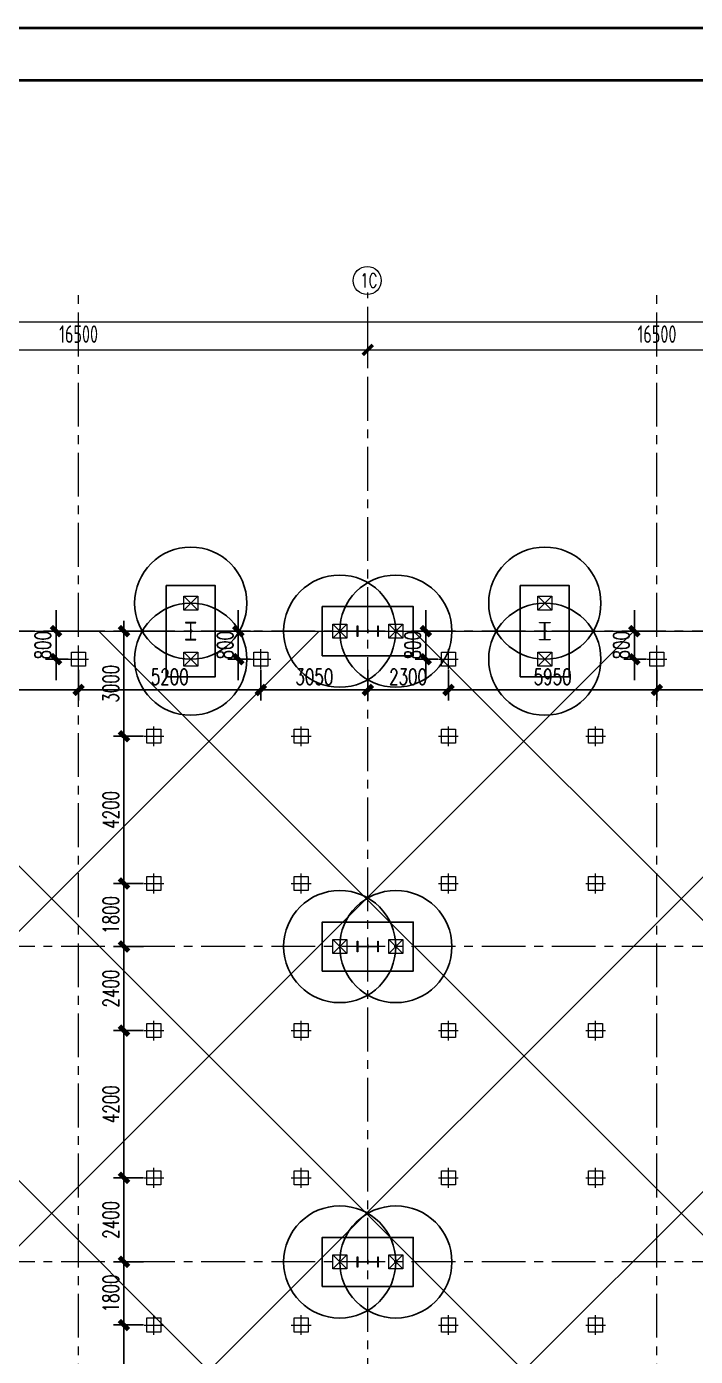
# Model space of a CAD drawing. Extents: x -1201378 to 2367219, y -619313 to 244905.
# Drawn here: x -425591 to -406512, y 206956 to 244905 of the extents above; entities that cross this region are included whole.
import ezdxf
from ezdxf.enums import TextEntityAlignment as Align

# ---------------------------------------------------------------- set-up
doc = ezdxf.new("R2010")
doc.units = 0
doc.header["$LTSCALE"] = 1000
doc.linetypes.add('CENTER', pattern=[2, 1.25, -0.25, 0.25, -0.25])
doc.layers.get('0').update_dxf_attribs({"linetype": 'CONTINUOUS'})
doc.layers.get('Defpoints').update_dxf_attribs({"linetype": 'CONTINUOUS'})
for name, color, linetype in [('0-cxFrame', 155, 'CONTINUOUS'), ('Hatch-一般填充', 252, 'CONTINUOUS'), ('S-DIMZ', 115, 'CONTINUOUS'), ('S-DOTE1', 140, 'CENTER'), ('S-HATCH1-W', 252, 'CONTINUOUS')]:
    doc.layers.add(name, color=color, linetype=linetype)
for name, color, linetype, lineweight in [('0-cxText', 131, 'CONTINUOUS', 25), ('S-axis', 111, 'CONTINUOUS', 0), ('S-col', 2, 'CONTINUOUS', 0), ('S-dim', 81, 'CONTINUOUS', 0), ('S-dote', 5, 'CENTER', 0), ('S-zhuang', 1, 'CONTINUOUS', 0)]:
    doc.layers.add(name, color=color, linetype=linetype, lineweight=lineweight)
doc.styles.add('_TCH_AXIS', font='COMPLEX', dxfattribs={"bigfont": 'GBCBIG'})
doc.styles.add('cx_tuming', font='simhei.ttf')
doc.styles.add('cx_tuqian1', font='')
doc.styles.add('SS1', font='tj-romans1.shx', dxfattribs={"width": 0.7, "bigfont": 'tj-hztxt1.shx'})
doc.styles.add('TSSD_Dimension', font='tssdeng.shx', dxfattribs={"width": 0.7, "bigfont": 'hztxt.shx'})
doc.styles.add('黑体', font='simhei.ttf', dxfattribs={"width": 0.8})
doc.styles.get('cx_tuqian1').set_extended_font_data('SimSun')
doc.dimstyles.new('S-150-ARCHI', dxfattribs={"dimscale": 150, "dimtxt": 3, "dimasz": 2, "dimexe": 2, "dimexo": 2, "dimgap": 1, "dimtad": 1, "dimdec": 0, "dimzin": 0, "dimdsep": 46, "dimtxsty": 'SS1', "dimblk1": 'TT', "dimblk2": 'TT', "dimsah": 1, "dimcen": 1, "dimclrd": 256, "dimclre": 256, "dimclrt": 256, "dimadec": 0, "dimazin": 0, "dimtfac": 1, "dimtdec": 0, "dimtix": 1, "dimtmove": 2, "dimatfit": 0, "dimldrblk": 'TT', "dimfxl": 2, "dimtolj": 1, "dimtzin": 0, "dimarcsym": 0})
doc.dimstyles.new('TSSD_200_200', dxfattribs={"dimtxt": 500, "dimasz": 200, "dimexe": 200, "dimexo": 500, "dimgap": 200, "dimtad": 1, "dimdec": 0, "dimzin": 0, "dimdsep": 46, "dimtxsty": 'TSSD_Dimension', "dimblk": 'ARCHTICK', "dimcen": 0, "dimdle": 200, "dimclrt": 7, "dimadec": 0, "dimazin": 0, "dimtfac": 1, "dimtdec": 0, "dimtix": 1, "dimtmove": 2, "dimatfit": 3, "dimfxl": 1, "dimtolj": 1, "dimtzin": 0, "dimarcsym": 0})

# ---------------------------------------------------------------- blocks, each defined once
blk = doc.blocks.new('TK22.A0 L(Dragon)')
at = {"layer": '0-cxFrame', "color": 7, "const_width": 0.5}
blk.add_lwpolyline([(0, 0), (-1486, 0), (-1486, 841), (0, 841)], close=True, dxfattribs=at)
at = {"layer": '0-cxFrame', "const_width": 0.5}
blk.add_lwpolyline([(-80, 10), (-1466, 10), (-1466, 831), (-80, 831)], close=True, dxfattribs=at)
at = {"style": '黑体', "flags": 4}
blk.add_attdef('图幅', text='', height=3.3, dxfattribs=at).set_placement((-40, 3), align=Align.RIGHT)
at = {"layer": '0-cxText', "flags": 4}
for tag, height, style, p in [('建设单位', 3.5, 'cx_tuming', (-45, 240)), ('项目名称', 3.5, 'cx_tuming', (-45, 210)), ('子项名称', 3.5, 'cx_tuming', (-45, 180)), ('工程编号', 3.3, 'cx_tuqian1', (-35, 165)), ('图名1', 3.5, 'cx_tuming', (-45, 87)), ('图名2', 3.5, 'cx_tuming', (-45, 79)), ('图名3', 3.5, 'cx_tuming', (-45, 71)), ('出图日期', 3.3, 'cx_tuqian1', (-39, 60)), ('专业', 3.3, 'cx_tuqian1', (-55, 52)), ('图号', 3.3, 'cx_tuqian1', (-55, 44)), ('版次', 3.3, 'cx_tuqian1', (-20, 44))]:
    blk.add_attdef(tag, text='', height=height, dxfattribs=dict(at, style=style)).set_placement(p, align=Align.MIDDLE)
at = {"layer": 'Defpoints', "color": 6, "flags": 4}
for tag, height, style, p in [('tufu', 3.3, '黑体', (-12, 12)), ('dwfname', 4, 'cx_tuqian1', (-80, 3))]:
    blk.add_attdef(tag, text='', height=height, dxfattribs=dict(at, style=style)).set_placement(p, align=Align.RIGHT)
blk = doc.blocks.new('_FZH')
at = {"layer": 'S-col'}
blk.add_lwpolyline([(-0.375, -0.188), (-0.375, 0.187), (-0.36, 0.187), (-0.36, 0.005), (0.36, 0.005), (0.36, 0.187), (0.375, 0.187), (0.375, -0.188), (0.36, -0.188), (0.36, -0.005), (-0.36, -0.005), (-0.36, -0.188)], close=True, dxfattribs=at)
blk = doc.blocks.new('w4234324')
at = {"layer": 'S-col', "xscale": 800.0000000000005, "yscale": 800.0000000000005, "zscale": 800.0000000000005}
for p in [(-160954, 831820), (-160954, 822820), (-160954, 813820)]:
    blk.add_blockref('_FZH', p, dxfattribs=at)
blk = doc.blocks.new('_ArchTick')
at = {"color": 0, "linetype": 'ByBlock', "const_width": 0.5}
blk.add_lwpolyline([(-0.71, -0.71), (0.71, 0.71)], dxfattribs=at)
blk = doc.blocks.new('*D2999')
at = {"layer": 'Defpoints', "color": 0, "transparency": 16777216}
for p in [(-115858, 123054), (-132358, 122147), (-115858, 122147)]:
    blk.add_point(p, dxfattribs=at)
at = {"layer": 'S-axis', "color": 0, "lineweight": -2, "transparency": 16777216}
for p, q in [((-132558, 123054), (-115658, 123054)), ((-132358, 122647), (-132358, 123254)), ((-115858, 122647), (-115858, 123254))]:
    blk.add_line(p, q, dxfattribs=at)
at = {"layer": 'S-axis', "color": 0, "lineweight": -2, "transparency": 16777216, "xscale": 200, "yscale": 200, "zscale": 200, "rotation": 180}
blk.add_blockref('_ArchTick', (-132358, 123054), dxfattribs=at)
at = {"layer": 'S-axis', "color": 0, "lineweight": -2, "transparency": 16777216, "xscale": 200, "yscale": 200, "zscale": 200}
blk.add_blockref('_ArchTick', (-115858, 123054), dxfattribs=at)
at = {"layer": 'S-axis', "color": 7, "transparency": 16777216, "insert": (-124108, 123504), "char_height": 500, "attachment_point": 5, "style": 'TSSD_Dimension'}
blk.add_mtext('\\A1;16500', dxfattribs=at)
blk = doc.blocks.new('*D3000')
at = {"layer": 'Defpoints', "color": 0, "transparency": 16777216}
for p in [(-99358, 123054), (-115858, 122147), (-99358, 122147)]:
    blk.add_point(p, dxfattribs=at)
at = {"layer": 'S-axis', "color": 0, "lineweight": -2, "transparency": 16777216}
for p, q in [((-116058, 123054), (-99158, 123054)), ((-115858, 122647), (-115858, 123254)), ((-99358, 122647), (-99358, 123254))]:
    blk.add_line(p, q, dxfattribs=at)
at = {"layer": 'S-axis', "color": 0, "lineweight": -2, "transparency": 16777216, "xscale": 200, "yscale": 200, "zscale": 200, "rotation": 180}
blk.add_blockref('_ArchTick', (-115858, 123054), dxfattribs=at)
at = {"layer": 'S-axis', "color": 0, "lineweight": -2, "transparency": 16777216, "xscale": 200, "yscale": 200, "zscale": 200}
blk.add_blockref('_ArchTick', (-99358, 123054), dxfattribs=at)
at = {"layer": 'S-axis', "color": 7, "transparency": 16777216, "insert": (-107608, 123504), "char_height": 500, "attachment_point": 5, "style": 'TSSD_Dimension'}
blk.add_mtext('\\A1;16500', dxfattribs=at)
blk = doc.blocks.new('*D3019')
at = {"layer": 'Defpoints', "color": 0, "transparency": 16777216}
for p in [(-82958, 123854), (-209458, 122247), (-82958, 122247)]:
    blk.add_point(p, dxfattribs=at)
at = {"layer": 'S-axis', "color": 0, "lineweight": -2, "transparency": 16777216}
for p, q in [((-209658, 123854), (-82758, 123854)), ((-209458, 122747), (-209458, 124054)), ((-82958, 122747), (-82958, 124054))]:
    blk.add_line(p, q, dxfattribs=at)
at = {"layer": 'S-axis', "color": 0, "lineweight": -2, "transparency": 16777216, "xscale": 200, "yscale": 200, "zscale": 200, "rotation": 180}
blk.add_blockref('_ArchTick', (-209458, 123854), dxfattribs=at)
at = {"layer": 'S-axis', "color": 0, "lineweight": -2, "transparency": 16777216, "xscale": 200, "yscale": 200, "zscale": 200}
blk.add_blockref('_ArchTick', (-82958, 123854), dxfattribs=at)
at = {"layer": 'S-axis', "color": 7, "transparency": 16777216, "insert": (-146208, 124304), "char_height": 500, "attachment_point": 5, "style": 'TSSD_Dimension'}
blk.add_mtext('\\A1;126500', dxfattribs=at)
blk = doc.blocks.new('地坪桩')
at = {"layer": 'S-zhuang'}
for p, q in [((174146, 162514), (174146, 163080)), ((173863, 162797), (174429, 162797))]:
    blk.add_line(p, q, dxfattribs=at)
blk.add_lwpolyline([(173946, 162597), (173946, 162997), (174346, 162997), (174346, 162597)], close=True, dxfattribs=at)
blk = doc.blocks.new('TT')
blk.add_line((-0.97, 0), (0.97, 0))
at = {"const_width": 0.45}
blk.add_lwpolyline([(-0.44, -0.44), (0.44, 0.44)], dxfattribs=at)
blk = doc.blocks.new('*D3393')
at = {"layer": 'Defpoints', "color": 0, "transparency": 16777216}
for p in [(-422813, 207852), (-421958, 207852), (-421958, 203652)]:
    blk.add_point(p, dxfattribs=at)
at = {"layer": 'S-DIMZ', "lineweight": -2, "transparency": 16777216}
for p, q in [((-422258, 207852), (-423113, 207852)), ((-422813, 203952), (-422813, 207552)), ((-422258, 203652), (-423113, 203652))]:
    blk.add_line(p, q, dxfattribs=at)
at = {"layer": 'S-DIMZ', "lineweight": -2, "transparency": 16777216, "xscale": 300, "yscale": 300, "zscale": 300}
for p, rotation in [((-422813, 207852), 90), ((-422813, 203652), 270)]:
    blk.add_blockref('TT', p, dxfattribs=dict(at, rotation=rotation))
at = {"layer": 'S-DIMZ', "transparency": 16777216, "insert": (-423188, 205752), "char_height": 450, "attachment_point": 5, "rotation": 90, "style": 'SS1'}
blk.add_mtext('\\A1;4200', dxfattribs=at)
blk = doc.blocks.new('*D3394')
at = {"layer": 'Defpoints', "color": 0, "transparency": 16777216}
for p in [(-422813, 209652), (-421958, 209652), (-421958, 207852)]:
    blk.add_point(p, dxfattribs=at)
at = {"layer": 'S-DIMZ', "lineweight": -2, "transparency": 16777216}
for p, q in [((-422258, 209652), (-423113, 209652)), ((-422813, 208152), (-422813, 209352)), ((-422258, 207852), (-423113, 207852))]:
    blk.add_line(p, q, dxfattribs=at)
at = {"layer": 'S-DIMZ', "lineweight": -2, "transparency": 16777216, "xscale": 300, "yscale": 300, "zscale": 300}
for p, rotation in [((-422813, 209652), 90), ((-422813, 207852), 270)]:
    blk.add_blockref('TT', p, dxfattribs=dict(at, rotation=rotation))
at = {"layer": 'S-DIMZ', "transparency": 16777216, "insert": (-423188, 208752), "char_height": 450, "attachment_point": 5, "rotation": 90, "style": 'SS1'}
blk.add_mtext('\\A1;1800', dxfattribs=at)
blk = doc.blocks.new('*D3395')
at = {"layer": 'Defpoints', "color": 0, "transparency": 16777216}
for p in [(-422813, 212052), (-421958, 212052), (-421958, 209652)]:
    blk.add_point(p, dxfattribs=at)
at = {"layer": 'S-DIMZ', "lineweight": -2, "transparency": 16777216}
for p, q in [((-422258, 212052), (-423113, 212052)), ((-422813, 209952), (-422813, 211752)), ((-422258, 209652), (-423113, 209652))]:
    blk.add_line(p, q, dxfattribs=at)
at = {"layer": 'S-DIMZ', "lineweight": -2, "transparency": 16777216, "xscale": 300, "yscale": 300, "zscale": 300}
for p, rotation in [((-422813, 212052), 90), ((-422813, 209652), 270)]:
    blk.add_blockref('TT', p, dxfattribs=dict(at, rotation=rotation))
at = {"layer": 'S-DIMZ', "transparency": 16777216, "insert": (-423188, 210852), "char_height": 450, "attachment_point": 5, "rotation": 90, "style": 'SS1'}
blk.add_mtext('\\A1;2400', dxfattribs=at)
blk = doc.blocks.new('*D3396')
at = {"layer": 'Defpoints', "color": 0, "transparency": 16777216}
for p in [(-422813, 216252), (-421958, 216252), (-421958, 212052)]:
    blk.add_point(p, dxfattribs=at)
at = {"layer": 'S-DIMZ', "lineweight": -2, "transparency": 16777216}
for p, q in [((-422258, 216252), (-423113, 216252)), ((-422813, 212352), (-422813, 215952)), ((-422258, 212052), (-423113, 212052))]:
    blk.add_line(p, q, dxfattribs=at)
at = {"layer": 'S-DIMZ', "lineweight": -2, "transparency": 16777216, "xscale": 300, "yscale": 300, "zscale": 300}
for p, rotation in [((-422813, 216252), 90), ((-422813, 212052), 270)]:
    blk.add_blockref('TT', p, dxfattribs=dict(at, rotation=rotation))
at = {"layer": 'S-DIMZ', "transparency": 16777216, "insert": (-423188, 214152), "char_height": 450, "attachment_point": 5, "rotation": 90, "style": 'SS1'}
blk.add_mtext('\\A1;4200', dxfattribs=at)
blk = doc.blocks.new('*D3397')
at = {"layer": 'Defpoints', "color": 0, "transparency": 16777216}
for p in [(-422813, 218652), (-421958, 218652), (-421958, 216252)]:
    blk.add_point(p, dxfattribs=at)
at = {"layer": 'S-DIMZ', "lineweight": -2, "transparency": 16777216}
for p, q in [((-422258, 218652), (-423113, 218652)), ((-422813, 216552), (-422813, 218352)), ((-422258, 216252), (-423113, 216252))]:
    blk.add_line(p, q, dxfattribs=at)
at = {"layer": 'S-DIMZ', "lineweight": -2, "transparency": 16777216, "xscale": 300, "yscale": 300, "zscale": 300}
for p, rotation in [((-422813, 218652), 90), ((-422813, 216252), 270)]:
    blk.add_blockref('TT', p, dxfattribs=dict(at, rotation=rotation))
at = {"layer": 'S-DIMZ', "transparency": 16777216, "insert": (-423188, 217452), "char_height": 450, "attachment_point": 5, "rotation": 90, "style": 'SS1'}
blk.add_mtext('\\A1;2400', dxfattribs=at)
blk = doc.blocks.new('*D3398')
at = {"layer": 'Defpoints', "color": 0, "transparency": 16777216}
for p in [(-422813, 220452), (-421958, 220452), (-421958, 218652)]:
    blk.add_point(p, dxfattribs=at)
at = {"layer": 'S-DIMZ', "lineweight": -2, "transparency": 16777216}
for p, q in [((-422258, 220452), (-423113, 220452)), ((-422813, 218952), (-422813, 220152)), ((-422258, 218652), (-423113, 218652))]:
    blk.add_line(p, q, dxfattribs=at)
at = {"layer": 'S-DIMZ', "lineweight": -2, "transparency": 16777216, "xscale": 300, "yscale": 300, "zscale": 300}
for p, rotation in [((-422813, 220452), 90), ((-422813, 218652), 270)]:
    blk.add_blockref('TT', p, dxfattribs=dict(at, rotation=rotation))
at = {"layer": 'S-DIMZ', "transparency": 16777216, "insert": (-423188, 219552), "char_height": 450, "attachment_point": 5, "rotation": 90, "style": 'SS1'}
blk.add_mtext('\\A1;1800', dxfattribs=at)
blk = doc.blocks.new('*D3399')
at = {"layer": 'Defpoints', "color": 0, "transparency": 16777216}
for p in [(-422813, 224652), (-421958, 224652), (-421958, 220452)]:
    blk.add_point(p, dxfattribs=at)
at = {"layer": 'S-DIMZ', "lineweight": -2, "transparency": 16777216}
for p, q in [((-422258, 224652), (-423113, 224652)), ((-422813, 220752), (-422813, 224352)), ((-422258, 220452), (-423113, 220452))]:
    blk.add_line(p, q, dxfattribs=at)
at = {"layer": 'S-DIMZ', "lineweight": -2, "transparency": 16777216, "xscale": 300, "yscale": 300, "zscale": 300}
for p, rotation in [((-422813, 224652), 90), ((-422813, 220452), 270)]:
    blk.add_blockref('TT', p, dxfattribs=dict(at, rotation=rotation))
at = {"layer": 'S-DIMZ', "transparency": 16777216, "insert": (-423188, 222552), "char_height": 450, "attachment_point": 5, "rotation": 90, "style": 'SS1'}
blk.add_mtext('\\A1;4200', dxfattribs=at)
blk = doc.blocks.new('*D3400')
at = {"layer": 'Defpoints', "color": 0, "transparency": 16777216}
for p in [(-422813, 227652), (-421958, 227652), (-421958, 224652)]:
    blk.add_point(p, dxfattribs=at)
at = {"layer": 'S-DIMZ', "lineweight": -2, "transparency": 16777216}
for p, q in [((-422258, 227652), (-423113, 227652)), ((-422813, 224952), (-422813, 227352)), ((-422258, 224652), (-423113, 224652))]:
    blk.add_line(p, q, dxfattribs=at)
at = {"layer": 'S-DIMZ', "lineweight": -2, "transparency": 16777216, "xscale": 300, "yscale": 300, "zscale": 300}
for p, rotation in [((-422813, 227652), 90), ((-422813, 224652), 270)]:
    blk.add_blockref('TT', p, dxfattribs=dict(at, rotation=rotation))
at = {"layer": 'S-DIMZ', "transparency": 16777216, "insert": (-423188, 226152), "char_height": 450, "attachment_point": 5, "rotation": 90, "style": 'SS1'}
blk.add_mtext('\\A1;3000', dxfattribs=at)
blk = doc.blocks.new('*D3460')
at = {"layer": 'Defpoints', "color": 0, "transparency": 16777216}
for p in [(-424752, 227652), (-424108, 227652), (-424108, 226852)]:
    blk.add_point(p, dxfattribs=at)
at = {"layer": 'S-DIMZ', "lineweight": -2, "transparency": 16777216}
for p, q in [((-424752, 227952), (-424752, 228252)), ((-424408, 227652), (-425052, 227652)), ((-424752, 226852), (-424752, 227652)), ((-424408, 226852), (-425052, 226852)), ((-424752, 226552), (-424752, 226252))]:
    blk.add_line(p, q, dxfattribs=at)
at = {"layer": 'S-DIMZ', "lineweight": -2, "transparency": 16777216, "xscale": 300, "yscale": 300, "zscale": 300}
for p, rotation in [((-424752, 227652), 270), ((-424752, 226852), 90)]:
    blk.add_blockref('TT', p, dxfattribs=dict(at, rotation=rotation))
at = {"layer": 'S-DIMZ', "transparency": 16777216, "insert": (-425127, 227252), "char_height": 450, "attachment_point": 5, "rotation": 90, "style": 'SS1'}
blk.add_mtext('\\A1;800', dxfattribs=at)
blk = doc.blocks.new('*D3461')
at = {"layer": 'Defpoints', "color": 0, "transparency": 16777216}
for p in [(-419552, 227652), (-418908, 227652), (-418908, 226852)]:
    blk.add_point(p, dxfattribs=at)
at = {"layer": 'S-DIMZ', "lineweight": -2, "transparency": 16777216}
for p, q in [((-419552, 227952), (-419552, 228252)), ((-419208, 227652), (-419852, 227652)), ((-419552, 226852), (-419552, 227652)), ((-419208, 226852), (-419852, 226852)), ((-419552, 226552), (-419552, 226252))]:
    blk.add_line(p, q, dxfattribs=at)
at = {"layer": 'S-DIMZ', "lineweight": -2, "transparency": 16777216, "xscale": 300, "yscale": 300, "zscale": 300}
for p, rotation in [((-419552, 227652), 270), ((-419552, 226852), 90)]:
    blk.add_blockref('TT', p, dxfattribs=dict(at, rotation=rotation))
at = {"layer": 'S-DIMZ', "transparency": 16777216, "insert": (-419927, 227252), "char_height": 450, "attachment_point": 5, "rotation": 90, "style": 'SS1'}
blk.add_mtext('\\A1;800', dxfattribs=at)
blk = doc.blocks.new('*D3462')
at = {"layer": 'Defpoints', "color": 0, "transparency": 16777216}
for p in [(-414202, 227652), (-413558, 227652), (-413558, 226852)]:
    blk.add_point(p, dxfattribs=at)
at = {"layer": 'S-DIMZ', "lineweight": -2, "transparency": 16777216}
for p, q in [((-414202, 227952), (-414202, 228252)), ((-413858, 227652), (-414502, 227652)), ((-414202, 226852), (-414202, 227652)), ((-413858, 226852), (-414502, 226852)), ((-414202, 226552), (-414202, 226252))]:
    blk.add_line(p, q, dxfattribs=at)
at = {"layer": 'S-DIMZ', "lineweight": -2, "transparency": 16777216, "xscale": 300, "yscale": 300, "zscale": 300}
for p, rotation in [((-414202, 227652), 270), ((-414202, 226852), 90)]:
    blk.add_blockref('TT', p, dxfattribs=dict(at, rotation=rotation))
at = {"layer": 'S-DIMZ', "transparency": 16777216, "insert": (-414577, 227252), "char_height": 450, "attachment_point": 5, "rotation": 90, "style": 'SS1'}
blk.add_mtext('\\A1;800', dxfattribs=at)
blk = doc.blocks.new('*D3463')
at = {"layer": 'Defpoints', "color": 0, "transparency": 16777216}
for p in [(-408252, 227652), (-407608, 227652), (-407608, 226852)]:
    blk.add_point(p, dxfattribs=at)
at = {"layer": 'S-DIMZ', "lineweight": -2, "transparency": 16777216}
for p, q in [((-408252, 227952), (-408252, 228252)), ((-407908, 227652), (-408552, 227652)), ((-408252, 226852), (-408252, 227652)), ((-407908, 226852), (-408552, 226852)), ((-408252, 226552), (-408252, 226252))]:
    blk.add_line(p, q, dxfattribs=at)
at = {"layer": 'S-DIMZ', "lineweight": -2, "transparency": 16777216, "xscale": 300, "yscale": 300, "zscale": 300}
for p, rotation in [((-408252, 227652), 270), ((-408252, 226852), 90)]:
    blk.add_blockref('TT', p, dxfattribs=dict(at, rotation=rotation))
at = {"layer": 'S-DIMZ', "transparency": 16777216, "insert": (-408627, 227252), "char_height": 450, "attachment_point": 5, "rotation": 90, "style": 'SS1'}
blk.add_mtext('\\A1;800', dxfattribs=at)
blk = doc.blocks.new('*D3465')
at = {"layer": 'Defpoints', "color": 0, "transparency": 16777216}
for p in [(-429058, 226852), (-424108, 226852), (-424108, 225974)]:
    blk.add_point(p, dxfattribs=at)
at = {"layer": 'S-DIMZ', "lineweight": -2, "transparency": 16777216}
for p, q in [((-429058, 226552), (-429058, 225674)), ((-424108, 226552), (-424108, 225674)), ((-428758, 225974), (-424408, 225974))]:
    blk.add_line(p, q, dxfattribs=at)
at = {"layer": 'S-DIMZ', "lineweight": -2, "transparency": 16777216, "xscale": 300, "yscale": 300, "zscale": 300, "rotation": 180}
blk.add_blockref('TT', (-429058, 225974), dxfattribs=at)
at = {"layer": 'S-DIMZ', "lineweight": -2, "transparency": 16777216, "xscale": 300, "yscale": 300, "zscale": 300}
blk.add_blockref('TT', (-424108, 225974), dxfattribs=at)
at = {"layer": 'S-DIMZ', "transparency": 16777216, "insert": (-426583, 226349), "char_height": 450, "attachment_point": 5, "style": 'SS1'}
blk.add_mtext('\\A1;4950', dxfattribs=at)
blk = doc.blocks.new('*D3466')
at = {"layer": 'Defpoints', "color": 0, "transparency": 16777216}
for p in [(-424108, 226852), (-418908, 226852), (-418908, 225974)]:
    blk.add_point(p, dxfattribs=at)
at = {"layer": 'S-DIMZ', "lineweight": -2, "transparency": 16777216}
for p, q in [((-424108, 226552), (-424108, 225674)), ((-418908, 226552), (-418908, 225674)), ((-423808, 225974), (-419208, 225974))]:
    blk.add_line(p, q, dxfattribs=at)
at = {"layer": 'S-DIMZ', "lineweight": -2, "transparency": 16777216, "xscale": 300, "yscale": 300, "zscale": 300, "rotation": 180}
blk.add_blockref('TT', (-424108, 225974), dxfattribs=at)
at = {"layer": 'S-DIMZ', "lineweight": -2, "transparency": 16777216, "xscale": 300, "yscale": 300, "zscale": 300}
blk.add_blockref('TT', (-418908, 225974), dxfattribs=at)
at = {"layer": 'S-DIMZ', "transparency": 16777216, "insert": (-421508, 226349), "char_height": 450, "attachment_point": 5, "style": 'SS1'}
blk.add_mtext('\\A1;5200', dxfattribs=at)
blk = doc.blocks.new('*D3467')
at = {"layer": 'Defpoints', "color": 0, "transparency": 16777216}
for p in [(-418908, 226852), (-415858, 226852), (-415858, 225974)]:
    blk.add_point(p, dxfattribs=at)
at = {"layer": 'S-DIMZ', "lineweight": -2, "transparency": 16777216}
for p, q in [((-418908, 226552), (-418908, 225674)), ((-415858, 226552), (-415858, 225674)), ((-418608, 225974), (-416158, 225974))]:
    blk.add_line(p, q, dxfattribs=at)
at = {"layer": 'S-DIMZ', "lineweight": -2, "transparency": 16777216, "xscale": 300, "yscale": 300, "zscale": 300, "rotation": 180}
blk.add_blockref('TT', (-418908, 225974), dxfattribs=at)
at = {"layer": 'S-DIMZ', "lineweight": -2, "transparency": 16777216, "xscale": 300, "yscale": 300, "zscale": 300}
blk.add_blockref('TT', (-415858, 225974), dxfattribs=at)
at = {"layer": 'S-DIMZ', "transparency": 16777216, "insert": (-417383, 226349), "char_height": 450, "attachment_point": 5, "style": 'SS1'}
blk.add_mtext('\\A1;3050', dxfattribs=at)
blk = doc.blocks.new('*D3468')
at = {"layer": 'Defpoints', "color": 0, "transparency": 16777216}
for p in [(-415858, 226852), (-413558, 226852), (-413558, 225974)]:
    blk.add_point(p, dxfattribs=at)
at = {"layer": 'S-DIMZ', "lineweight": -2, "transparency": 16777216}
for p, q in [((-415858, 226552), (-415858, 225674)), ((-413558, 226552), (-413558, 225674)), ((-415558, 225974), (-413858, 225974))]:
    blk.add_line(p, q, dxfattribs=at)
at = {"layer": 'S-DIMZ', "lineweight": -2, "transparency": 16777216, "xscale": 300, "yscale": 300, "zscale": 300, "rotation": 180}
blk.add_blockref('TT', (-415858, 225974), dxfattribs=at)
at = {"layer": 'S-DIMZ', "lineweight": -2, "transparency": 16777216, "xscale": 300, "yscale": 300, "zscale": 300}
blk.add_blockref('TT', (-413558, 225974), dxfattribs=at)
at = {"layer": 'S-DIMZ', "transparency": 16777216, "insert": (-414708, 226349), "char_height": 450, "attachment_point": 5, "style": 'SS1'}
blk.add_mtext('\\A1;2300', dxfattribs=at)
blk = doc.blocks.new('*D3469')
at = {"layer": 'Defpoints', "color": 0, "transparency": 16777216}
for p in [(-413558, 226852), (-407608, 226852), (-407608, 225974)]:
    blk.add_point(p, dxfattribs=at)
at = {"layer": 'S-DIMZ', "lineweight": -2, "transparency": 16777216}
for p, q in [((-413558, 226552), (-413558, 225674)), ((-407608, 226552), (-407608, 225674)), ((-413258, 225974), (-407908, 225974))]:
    blk.add_line(p, q, dxfattribs=at)
at = {"layer": 'S-DIMZ', "lineweight": -2, "transparency": 16777216, "xscale": 300, "yscale": 300, "zscale": 300, "rotation": 180}
blk.add_blockref('TT', (-413558, 225974), dxfattribs=at)
at = {"layer": 'S-DIMZ', "lineweight": -2, "transparency": 16777216, "xscale": 300, "yscale": 300, "zscale": 300}
blk.add_blockref('TT', (-407608, 225974), dxfattribs=at)
at = {"layer": 'S-DIMZ', "transparency": 16777216, "insert": (-410583, 226349), "char_height": 450, "attachment_point": 5, "style": 'SS1'}
blk.add_mtext('\\A1;5950', dxfattribs=at)
blk = doc.blocks.new('*D3470')
at = {"layer": 'Defpoints', "color": 0, "transparency": 16777216}
for p in [(-407608, 226852), (-402608, 226852), (-402608, 225974)]:
    blk.add_point(p, dxfattribs=at)
at = {"layer": 'S-DIMZ', "lineweight": -2, "transparency": 16777216}
for p, q in [((-407608, 226552), (-407608, 225674)), ((-402608, 226552), (-402608, 225674)), ((-407308, 225974), (-402908, 225974))]:
    blk.add_line(p, q, dxfattribs=at)
at = {"layer": 'S-DIMZ', "lineweight": -2, "transparency": 16777216, "xscale": 300, "yscale": 300, "zscale": 300, "rotation": 180}
blk.add_blockref('TT', (-407608, 225974), dxfattribs=at)
at = {"layer": 'S-DIMZ', "lineweight": -2, "transparency": 16777216, "xscale": 300, "yscale": 300, "zscale": 300}
blk.add_blockref('TT', (-402608, 225974), dxfattribs=at)
at = {"layer": 'S-DIMZ', "transparency": 16777216, "insert": (-405108, 226349), "char_height": 450, "attachment_point": 5, "style": 'SS1'}
blk.add_mtext('\\A1;5000', dxfattribs=at)
blk = doc.blocks.new('S-ZHUANG-400')
at = {"layer": 'S-zhuang'}
for p, q in [((200, -200), (-200, 200)), ((-200, -200), (200, 200))]:
    blk.add_line(p, q, dxfattribs=at)
blk.add_lwpolyline([(-200, 200), (200, 200), (200, -200), (-200, -200)], close=True, dxfattribs=at)
blk = doc.blocks.new('CT2')
at = {"layer": 'Defpoints'}
for centre in [(-193625, -186366), (-193625, -187966)]:
    blk.add_circle(centre, 1600, dxfattribs=at)
at = {"layer": 'S-DOTE1', "ltscale": 0.25}
for p, q in [((-193565, -187166), (-193685, -187166)), ((-193625, -187226), (-193625, -187106))]:
    blk.add_line(p, q, dxfattribs=at)
at = {"layer": 'S-HATCH1-W'}
blk.add_lwpolyline([(-194325, -185866), (-192925, -185866), (-192925, -188466), (-194325, -188466)], close=True, dxfattribs=at)
at = {"layer": 'S-zhuang'}
for p in [(-193625, -186366), (-193625, -187966)]:
    blk.add_blockref('S-ZHUANG-400', p, dxfattribs=at)
blk = doc.blocks.new('1#轴网')
at = {"layer": 'S-axis'}
blk.add_circle((-115873.4, 125033.1), 400, dxfattribs=at)
at = {"layer": 'S-dote'}
for p, q in [((-124108.5, 18867), (-124108.5, 124689.3)), ((-115858.5, 19033.1), (-115858.5, 124689.3)), ((-107608.5, 18867), (-107608.5, 124689.3)), ((-99358.5, 115027), (-216950.7, 115027)), ((-99358.5, 106027), (-216950.7, 106027)), ((-99358.5, 97027), (-216950.7, 97027))]:
    blk.add_line(p, q, dxfattribs=at)
at = {"layer": 'S-axis', "style": '_TCH_AXIS', "width": 0.705882}
blk.add_text('1C', height=394.32, dxfattribs=at).set_placement((-116072.2, 124836))
at = {"layer": 'S-axis'}
for p1, p2, distance, picture, middle in [((-209458.5, 122247), (-82958.5, 122247), 1606.7, '*D3019', (-146208.5, 124303.7)), ((-132358.5, 122147), (-115858.5, 122147), 906.7, '*D2999', (-124108.5, 123503.7)), ((-115858.5, 122147), (-99358.5, 122147), 906.7, '*D3000', (-107608.5, 123503.7))]:
    dim = blk.add_aligned_dim(p1=p1, p2=p2, distance=distance, dimstyle='TSSD_200_200', dxfattribs=at)
    dim.commit()
    dim.dimension.update_dxf_attribs({"geometry": picture, "text_midpoint": middle})

msp = doc.modelspace()

# ---------------------------------------------------------------- hatches: boundary and pattern name
at = {"layer": 'Hatch-一般填充'}
h = msp.add_hatch(dxfattribs=at)
h.set_pattern_fill('ANSI37', color=256, scale=2000)
h.set_pattern_definition([(45, (-600000, 0), (-4490.13, 4490.13), []), (135, (-600000, 0), (-4490.13, -4490.13), [])])
h.paths.add_polyline_path([(-432358.5, 227651.8), (-399358.5, 227651.8), (-399358.5, 137651.8), (-432358.5, 137651.8)])

# ---------------------------------------------------------------- linework, layer by layer
at = {"layer": 'S-col'}
for points in [[(-421058.5, 227401.8), (-420758.5, 227401.8), (-420758.5, 227413.8), (-420904.5, 227413.8), (-420904.5, 227889.8), (-420758.5, 227889.8), (-420758.5, 227901.8), (-421058.5, 227901.8), (-421058.5, 227889.8), (-420912.5, 227889.8), (-420912.5, 227413.8), (-421058.5, 227413.8)], [(-410658.5, 227401.8), (-410958.5, 227401.8), (-410958.5, 227413.8), (-410812.5, 227413.8), (-410812.5, 227889.8), (-410958.5, 227889.8), (-410958.5, 227901.8), (-410658.5, 227901.8), (-410658.5, 227889.8), (-410804.5, 227889.8), (-410804.5, 227413.8), (-410658.5, 227413.8)]]:
    msp.add_lwpolyline(points, close=True, dxfattribs=at)
at = {"layer": 'S-dim'}
msp.add_lwpolyline([(-432358.5, 227651.8), (-399358.5, 227651.8), (-399358.5, 137651.8), (-432358.5, 137651.8)], close=True, dxfattribs=at)

# ---------------------------------------------------------------- block references
at = {"layer": '0-cxFrame', "xscale": 150, "yscale": 150, "zscale": 150}
msp.add_blockref('TK22.A0 L(Dragon)', (-332818.2, 118717.3), dxfattribs=at)
at = {"layer": 'S-axis'}
msp.add_blockref('1#轴网', (-300000, 112624.8), dxfattribs=at)
at = {"layer": 'S-col'}
msp.add_blockref('w4234324', (-254904.3, -604168.2), dxfattribs=at)
at = {"layer": 'S-zhuang'}
for name, p in [('CT2', (-227283.7, 414818)), ('CT2', (-217183.7, 414818)), ('地坪桩', (-598254.4, 64054.8)), ('地坪桩', (-593054.4, 64054.8)), ('地坪桩', (-587704.4, 64054.8)), ('地坪桩', (-581754.4, 64054.8)), ('地坪桩', (-596104.4, 61854.8)), ('地坪桩', (-591904.4, 61854.8)), ('地坪桩', (-587704.4, 61854.8)), ('地坪桩', (-583504.4, 61854.8)), ('地坪桩', (-596104.4, 57654.8)), ('地坪桩', (-591904.4, 57654.8)), ('地坪桩', (-587704.4, 57654.8)), ('地坪桩', (-583504.4, 57654.8)), ('地坪桩', (-596104.4, 53454.8)), ('地坪桩', (-591904.4, 53454.8)), ('地坪桩', (-587704.4, 53454.8)), ('地坪桩', (-583504.4, 53454.8)), ('地坪桩', (-596104.4, 49254.8)), ('地坪桩', (-591904.4, 49254.8)), ('地坪桩', (-587704.4, 49254.8)), ('地坪桩', (-583504.4, 49254.8)), ('地坪桩', (-596104.4, 45054.8)), ('地坪桩', (-591904.4, 45054.8)), ('地坪桩', (-587704.4, 45054.8)), ('地坪桩', (-583504.4, 45054.8))]:
    msp.add_blockref(name, p, dxfattribs=at)
at = {"layer": 'S-zhuang', "rotation": 90}
for p in [(-603024.7, 421276.6), (-603024.7, 412276.6), (-603024.7, 403276.6)]:
    msp.add_blockref('CT2', p, dxfattribs=at)

# ---------------------------------------------------------------- dimensions: what is measured, and where the dimension line sits
at = {"layer": 'S-DIMZ'}
for base, p1, p2, picture, middle in [((-424751.7, 227651.8), (-424108.5, 226851.8), (-424108.5, 227651.8), '*D3460', (-425126.7, 227251.8)), ((-419551.7, 227651.8), (-418908.5, 226851.8), (-418908.5, 227651.8), '*D3461', (-419926.7, 227251.8)), ((-414201.7, 227651.8), (-413558.5, 226851.8), (-413558.5, 227651.8), '*D3462', (-414576.7, 227251.8)), ((-408251.7, 227651.8), (-407608.5, 226851.8), (-407608.5, 227651.8), '*D3463', (-408626.7, 227251.8)), ((-422813.2, 227651.8), (-421958.5, 224651.8), (-421958.5, 227651.8), '*D3400', (-423188.2, 226151.8)), ((-422813.2, 224651.8), (-421958.5, 220451.8), (-421958.5, 224651.8), '*D3399', (-423188.2, 222551.8)), ((-422813.2, 220451.8), (-421958.5, 218651.8), (-421958.5, 220451.8), '*D3398', (-423188.2, 219551.8)), ((-422813.2, 218651.8), (-421958.5, 216251.8), (-421958.5, 218651.8), '*D3397', (-423188.2, 217451.8)), ((-422813.2, 216251.8), (-421958.5, 212051.8), (-421958.5, 216251.8), '*D3396', (-423188.2, 214151.8)), ((-422813.2, 212051.8), (-421958.5, 209651.8), (-421958.5, 212051.8), '*D3395', (-423188.2, 210851.8)), ((-422813.2, 209651.8), (-421958.5, 207851.8), (-421958.5, 209651.8), '*D3394', (-423188.2, 208751.8)), ((-422813.2, 207851.8), (-421958.5, 203651.8), (-421958.5, 207851.8), '*D3393', (-423188.2, 205751.8))]:
    dim = msp.add_linear_dim(base=base, p1=p1, p2=p2, angle=90, dimstyle='S-150-ARCHI', dxfattribs=at)
    dim.commit()
    dim.dimension.update_dxf_attribs({"geometry": picture, "text_midpoint": middle})
for base, p1, p2, picture, middle in [((-424108.5, 225974.1), (-429058.5, 226851.8), (-424108.5, 226851.8), '*D3465', (-426583.5, 226349.1)), ((-418908.5, 225974.1), (-424108.5, 226851.8), (-418908.5, 226851.8), '*D3466', (-421508.5, 226349.1)), ((-415858.5, 225974.1), (-418908.5, 226851.8), (-415858.5, 226851.8), '*D3467', (-417383.5, 226349.1)), ((-413558.5, 225974.1), (-415858.5, 226851.8), (-413558.5, 226851.8), '*D3468', (-414708.5, 226349.1)), ((-407608.5, 225974.1), (-413558.5, 226851.8), (-407608.5, 226851.8), '*D3469', (-410583.5, 226349.1)), ((-402608.5, 225974.1), (-407608.5, 226851.8), (-402608.5, 226851.8), '*D3470', (-405108.5, 226349.1))]:
    dim = msp.add_linear_dim(base=base, p1=p1, p2=p2, dimstyle='S-150-ARCHI', dxfattribs=at)
    dim.commit()
    dim.dimension.update_dxf_attribs({"geometry": picture, "text_midpoint": middle})

doc.saveas('drawing.dxf')
